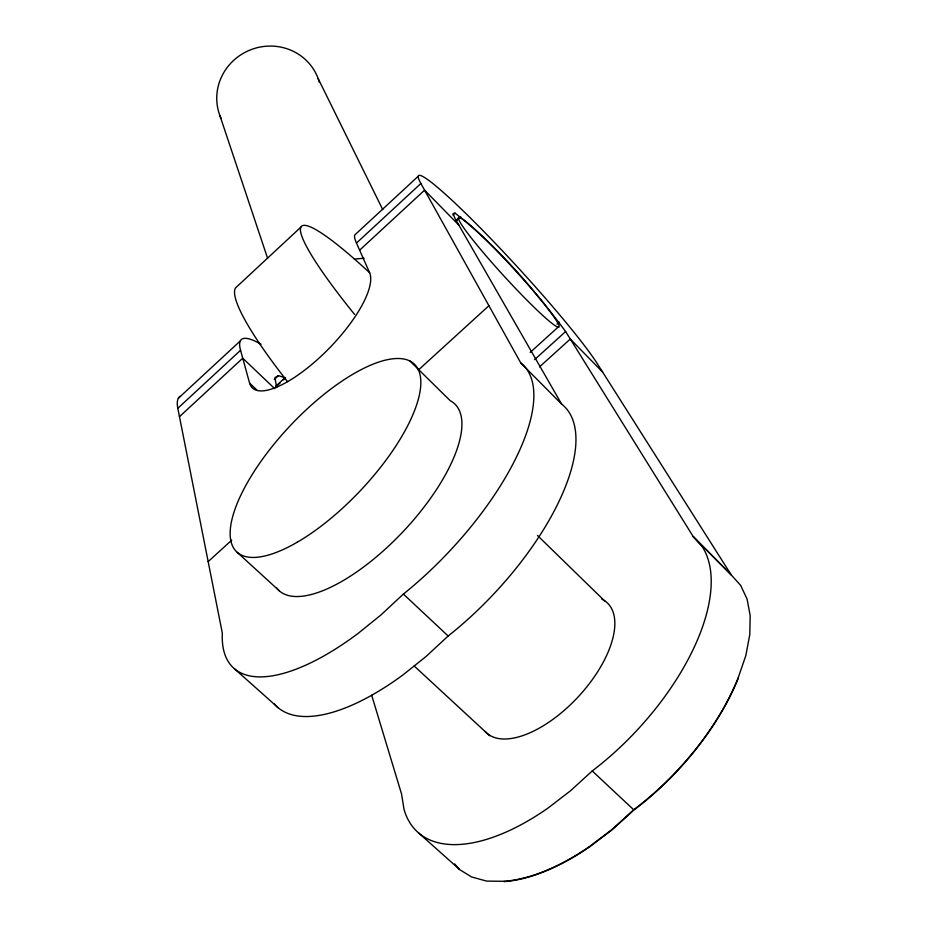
<?xml version="1.0" encoding="UTF-8"?>
<svg xmlns="http://www.w3.org/2000/svg" width="928" height="928" viewBox="0 0 928 928"><rect width="100%" height="100%" fill="white"/><g stroke="black" fill="none" stroke-linecap="round" stroke-linejoin="round"><path stroke-width="1.39" d="M454.662 863.933L459.325 869.42L471.586 876.972L486.632 881.101L504.043 881.31A179.243 90.84 -47.6 0 0 589.674 846.44L612.12 829.4L633.696 809.784A179.475 91.35 -47 0 0 738.189 677.8L745.845 655.516L749.801 634.508L750.184 615.566L747.086 599.094L740.695 585.464L731.241 574.919L693.286 536.709L565.639 331.551C533.356 288.388 497.57 246.43 455.045 213.115L453.061 213.649L454.952 218.312L561.579 404.04A186.041 78.161 -46.6 0 1 448.154 636.005L425.94 656.583L403.158 674.784A185.786 77.72 -47.1 0 1 274.282 703.876M261.023 344.265A134.56 23.676 47.7 0 0 240.561 350.274L249.586 383.102A82.592 27.538 -45.8 0 0 319.986 357.245A82.592 27.538 -45.8 0 0 369.541 272.53L356.48 243.066L420.894 183.5L520.805 362.999A187.618 74.808 -46.6 0 1 403.39 594.071L381.025 614.881L358.162 633.372A187.352 74.391 -47 0 1 222.337 633.198L177.816 408.308A133.957 27.944 47.8 0 1 180.009 396.36M300.869 227.163L235.422 288.016A173.211 28.304 47.7 0 0 287.552 381.64M178.408 398.216L240.317 340.912M418.203 176.274L354.67 235.074A135.685 15.683 47.6 0 0 356.48 243.066M177.816 408.308L240.561 350.274M179.475 416.672L242.742 358.196L274.746 388.704M359.635 250.177L424.606 190.147L458.908 225.214M274.236 379.54L278.47 375.631L285.534 377.974L283.423 379.912M452.945 215.052L455.045 213.115M275.674 386.315L285.232 377.522M456.332 220.133L458.467 218.184M276.068 386.674L280.268 382.812M456.518 220.702L460.752 216.804M693.286 536.709L702.276 546.72A180.948 88.496 -46.9 0 1 592.238 770.959L570.511 790.784L547.996 808.079A180.705 88.009 -47.5 0 1 404.028 809.378L401.546 793.997L371.676 695.223M208.174 561.626L231.745 540.142M418.203 370.191L488.928 305.718M557.009 324.092L559.132 322.167M530.166 352.42L558.064 327.166A74.217 6.055 47.5 0 0 492.93 246.778A74.217 6.055 47.5 0 0 475.345 243.02A74.217 6.055 47.5 0 0 558.064 327.166M534.563 359.658L565.639 331.551M539.504 366.896L570.302 339.045L602.632 372.093M278.47 375.631L275.001 377.545L276.625 387.591M234.494 668.798L278.087 707.658M418.69 832.996L459.232 869.142M237.255 552.369L279.398 590.904M414.19 666.002L489.636 735.718M403.39 594.071L448.154 636.005M592.238 770.959L633.696 809.784M249.586 383.102L256.778 389.934M537.428 535.433L604.882 601.17M409.921 361.015L450.196 400.676A128.18 50.1 -46.7 0 1 405.234 529.331A128.18 50.1 -46.7 0 1 276.706 588.039M520.805 362.999L561.579 404.04M693.146 536.488L731.102 574.687M731.241 574.919L597.644 364.228A136.312 11.182 47.5 0 0 483.94 231.582A136.312 11.182 47.5 0 0 420.894 183.5M738.189 677.8L738.34 678.055A179.51 91.385 -47 0 1 633.836 810.074L612.248 829.69L589.802 846.742A179.278 90.874 -47.6 0 1 504.148 881.6L504.043 881.31M318.165 78.602L382.765 209.647M220.04 115.988L267.589 258.239M354.38 259.237A69.124 64.16 -22.4 0 1 364.066 258.367M221.061 118.413A52.502 50.576 -22.4 0 1 251.697 49.393A52.502 50.576 -22.4 0 1 319.383 82.36M354.589 314.441A174.046 22.411 47.6 0 1 300.718 227.522A174.046 22.411 47.6 0 1 369.657 272.786M601.901 599.198A88.728 42.792 -47.1 0 1 581.404 693.309A88.728 42.792 -47.1 0 1 485.193 731.554M297.122 542.288A129.236 47.804 -46.6 0 0 418.505 370.086A129.236 47.804 -46.6 0 0 260.849 461.518A129.236 47.804 -46.6 0 0 297.122 542.288"/></g></svg>
